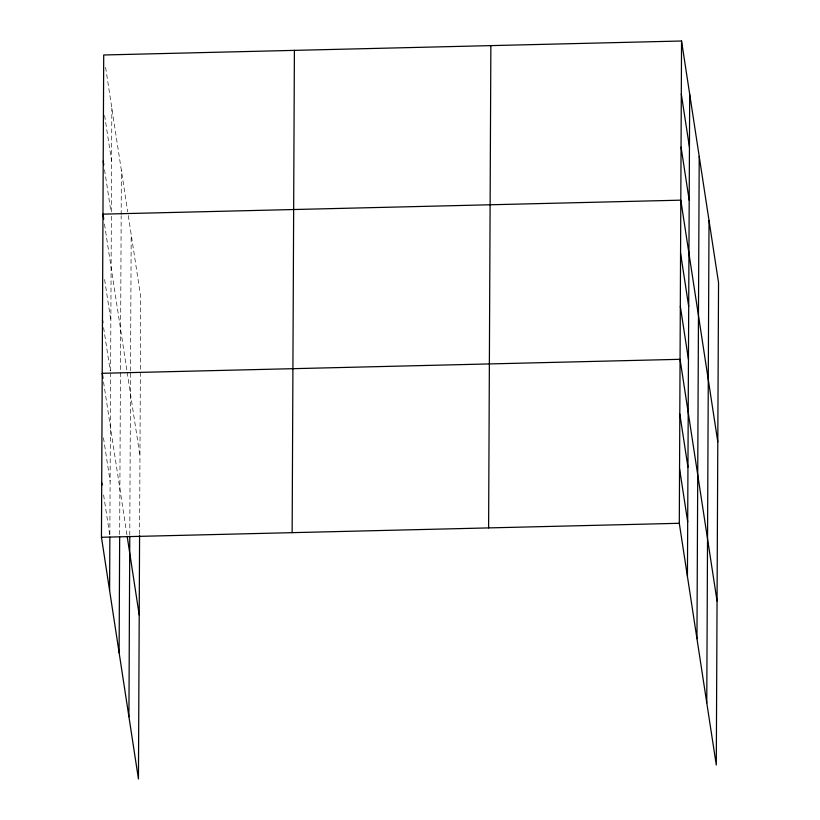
<?xml version="1.0" encoding="UTF-8"?>
<svg xmlns="http://www.w3.org/2000/svg" width="820" height="820" viewBox="0 0 820 820"><rect width="100%" height="100%" fill="white"/><g stroke="black" fill="none" stroke-linecap="round" stroke-linejoin="round"><path stroke-width="0.61" stroke-dasharray="4.1 3.07" d="M109.859 534.548L110.618 373.448M110.628 370.917L111.356 214.286M111.366 211.765L111.858 108.189M119.669 534.476L121.165 215.865M121.165 214.604L121.37 170.396M129.775 535.122L130.534 372.178M130.544 370.917L131.179 234.489M139.595 534.179L140.702 296.707L127.91 213.128M105.606 67.353L127.725 211.867M104.601 115.456L111.602 161.232M104.54 169.75L110.977 211.816M104.488 224.034L126.977 371.029M127.172 372.28L139.953 455.858M104.611 279.569L110.864 320.394M103.607 327.672L110.239 370.968M103.545 381.956L126.997 535.214M103.484 437.859L110.105 481.155M103.607 494.993L109.665 534.578"/><path stroke-width="1.23" d="M139.584 535.439L138.447 779L101.454 537.274L103.709 54.981L681.553 41L718.545 282.726L716.29 765.019L679.298 523.293L681.553 41M109.603 590.482L109.849 537.09M119.115 652.689L119.658 537.018M128.924 716.793L129.775 536.382M292.145 532.662L294.401 50.368M488.607 527.906L490.862 45.612M687.437 576.501L689.692 94.208M696.959 638.708L699.214 156.415M706.768 702.801L709.023 220.508M101.454 537.274L679.298 523.293M681.307 94.054L689.446 147.251M681.061 147.108L689.2 200.305M717.797 441.877L680.805 200.162L102.971 214.143L103.73 219.083M680.559 253.206L688.697 306.413M680.313 306.26L688.451 359.467M717.049 601.039L680.067 359.314L102.223 373.295L102.982 378.245M679.811 413.977L687.949 467.174M679.554 468.63L687.693 521.838M103.217 161.089L103.781 164.799M102.469 320.241L102.849 322.721M127.192 536.464L139.215 615.02M101.711 482.621L102.09 485.091"/></g></svg>
